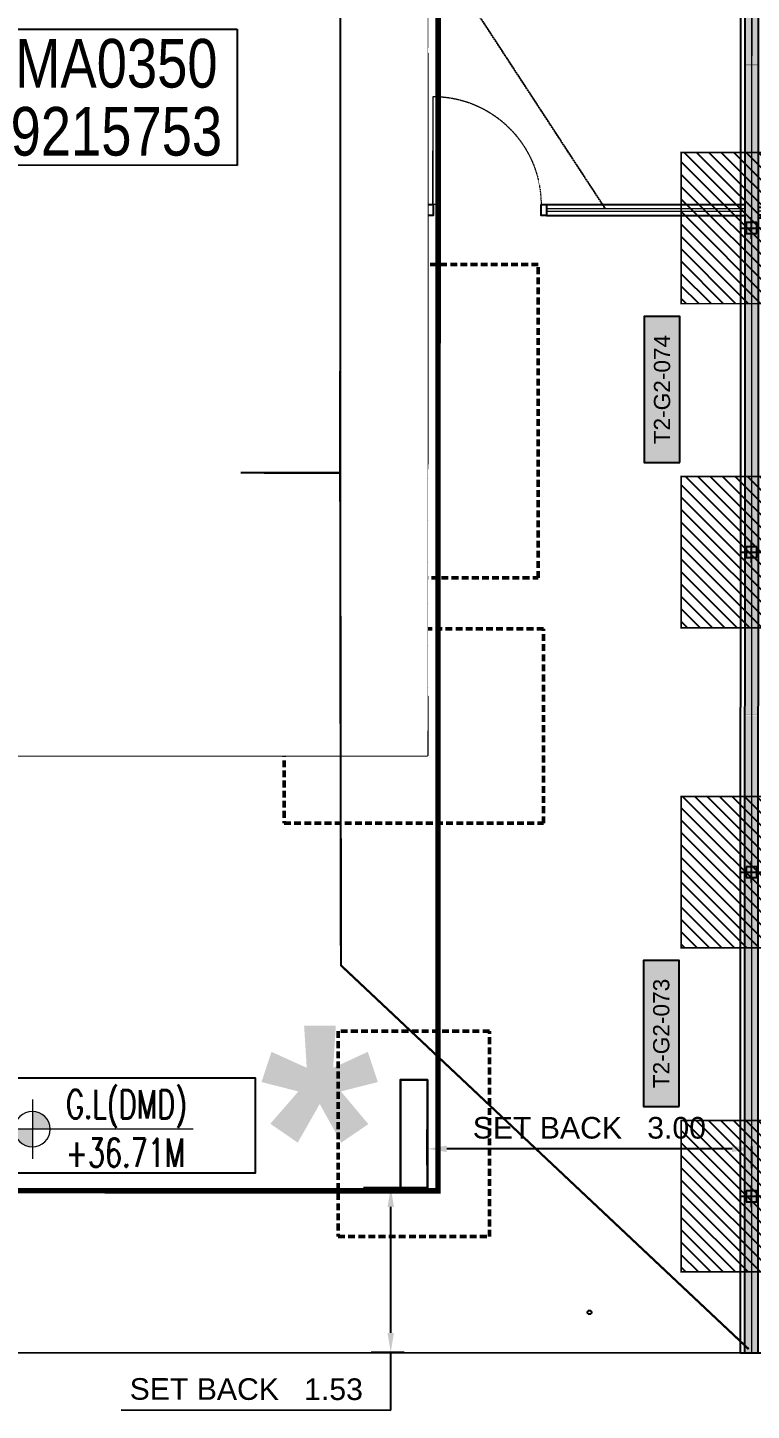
# Model space of a CAD drawing. Header units: centimetres. Extents: x -6122352 to 6876996, y -1694241 to 2592194.
# Drawn here: x 212234 to 218930, y -66719 to -53922 of the extents above; entities that cross this region are included whole.
import ezdxf
from ezdxf.enums import TextEntityAlignment as Align
from ezdxf.xclip import XClip

# ---------------------------------------------------------------- set-up
doc = ezdxf.new("R2010")
doc.units = ezdxf.units.CM
doc.header["$MEASUREMENT"] = 0
doc.header["$XCLIPFRAME"] = 2
doc.header["$PDMODE"] = 66
doc.header["$PDSIZE"] = 100
for name, pattern in [('23585-XR-AR-END-GROUND FLOOR$0$XR-END-GROUND FLOOR PLAN$0$HIDDEN2', [0.1875, 0.125, -0.0625]), ('CENTER', [2, 1.25, -0.25, 0.25, -0.25]), ('DASHED2', [0.375, 0.25, -0.125]), ('XR-AR-END-SETTING OUT PLAN$0$23261-XR-AR-SI-GF$0$HIDDEN', [0.375, 0.25, -0.125]), ('XR-AR-END-SETTING OUT PLAN$0$23585-XR-AR-END-GROUND FLOOR$0$23261-XR-AR-SI-GF$0$HIDDEN', [0.375, 0.25, -0.125]), ('XR-AR-END-SETTING OUT PLAN$0$23585-XR-AR-END-GROUND FLOOR$0$945-4P-1-101-GROUND FLOOR PLAN$0$XR-MIDDLE-GROUND FLOOR PLAN$0$HIDDEN2', [0.1875, 0.125, -0.0625]), ('XR-AR-END-SETTING OUT PLAN$0$23585-XR-AR-END-GROUND FLOOR$0$XR-END-GROUND FLOOR PLAN$0$HIDDEN2', [0.1875, 0.125, -0.0625]), ('XR-AR-END-SETTING OUT PLAN$0$23585-XR-AR-END-GROUND FLOOR$0$XR-END-GROUND FLOOR PLAN$0$xf_6a1$0$DASHED', [0.75, 0.5, -0.25])]:
    doc.linetypes.add(name, pattern=pattern)
doc.layers.get('Defpoints').update_dxf_attribs({"color": 255, "linetype": 'CENTER'})
for name, color, linetype, lineweight, true_color in [('08-Compound Wall-2', 6, 'Continuous', 25, 0xff00ff), ('08-Compound Wall-3', 5, 'Continuous', 25, 0x0000ff), ('23585-XR-AR-DAMAC PLOT LIMITS$0$1-End units', 7, 'Continuous', 5, 0xf8991e)]:
    doc.layers.add(name, color=color, linetype=linetype, lineweight=lineweight, true_color=true_color)
for name, color, linetype in [('23585-XR-AR-BOUNDARY WALLS AND SETBACKS$0$setback', 7, 'XR-AR-END-SETTING OUT PLAN$0$23261-XR-AR-SI-GF$0$HIDDEN'), ('@MI-FOOTINGS', 7, 'Continuous'), ('@MI-MEP', 7, 'Continuous'), ('@MI-REF LAYER', 7, 'Continuous'), ('@MI-TYPE-02', 6, 'Continuous'), ('B_TH_4', 7, 'Continuous'), ('PANEL-TAGS', 7, 'Continuous'), ('S-DIMENSION', 251, 'Continuous'), ('XR-AR-END-SETTING OUT PLAN$0$23585-XR-AR-END-GROUND FLOOR$0$A-Flor-Strs', 1, 'Continuous'), ('XREF1$0$S-LEVELS', 2, 'Continuous'), ('XREF1$0$TYPICAL NEW PROFILE', 3, 'Continuous')]:
    doc.layers.add(name, color=color, linetype=linetype)
for name, color, linetype, lineweight in [('23585-XR-AR-END-GROUND FLOOR$0$A-LOVR-PLAN', 251, 'Continuous', 9), ('@ Foundations', 4, 'DASHED2', 50), ('A-ANNO-TEXT', 3, 'Continuous', 25), ('XR-AR-END-SETTING OUT PLAN$0$23585-XR-AR-END-GROUND FLOOR$0$A-DOOR-FULL', 1, 'Continuous', 9), ('XR-AR-END-SETTING OUT PLAN$0$23585-XR-AR-END-GROUND FLOOR$0$A-EQUP-KITN-PLAN', 202, 'Continuous', 9), ('XR-AR-END-SETTING OUT PLAN$0$23585-XR-AR-END-GROUND FLOOR$0$A-FLOR-OVHD', 9, 'XR-AR-END-SETTING OUT PLAN$0$23585-XR-AR-END-GROUND FLOOR$0$23261-XR-AR-SI-GF$0$HIDDEN', 15), ('XR-AR-END-SETTING OUT PLAN$0$23585-XR-AR-END-GROUND FLOOR$0$A-GLAZ-SILL', 8, 'Continuous', 5), ('XR-AR-END-SETTING OUT PLAN$0$23585-XR-AR-END-GROUND FLOOR$0$A-GLAZ-WNDO', 232, 'Continuous', 9), ('XR-AR-END-SETTING OUT PLAN$0$23585-XR-AR-END-GROUND FLOOR$0$A-LOVR-PLAN', 111, 'Continuous', 9), ('XR-AR-END-SETTING OUT PLAN$0$23585-XR-AR-END-GROUND FLOOR$0$A-WALL', 7, 'Continuous', 30), ('XR-AR-END-SETTING OUT PLAN$0$23585-XR-AR-END-GROUND FLOOR$0$S-COLS', 51, 'Continuous', 40), ('XR-AR-END-SETTING OUT PLAN$0$23585-XR-AR-END-GROUND FLOOR$0$S-COLS-PATT', 8, 'Continuous', 5), ('XREF1$0$36-TAGLVL', 23, 'Continuous', 9)]:
    doc.layers.add(name, color=color, linetype=linetype, lineweight=lineweight)
doc.styles.add('Arial', font='arialbd.ttf')
doc.styles.add('PANELTAG_STYLE', font='arial.ttf')
doc.styles.get("Standard").update_dxf_attribs({"font": 'arial.ttf'})
doc.styles.add('Xref group 33-41$0$Overall SOP Plan$0$LAC-609-NG10-1-XREF-GRID-125SC$0$GRID-DIM-NO', font='arial.ttf', dxfattribs={"width": 0.8})
doc.styles.add('XREF1$0$DLT_TEXT', font='romans.shx', dxfattribs={"width": 0.7})
doc.dimstyles.new('LEADER', dxfattribs={"dimtxt": 0.18, "dimasz": 0.25, "dimexe": 0.18, "dimexo": 0.0625, "dimgap": 0.09, "dimtad": 0, "dimtih": 1, "dimtoh": 1, "dimdec": 4, "dimzin": 0, "dimdsep": 46, "dimtxsty": 'Standard', "dimblk": 'DOT', "dimcen": 0.09, "dimadec": 0, "dimazin": 0, "dimtfac": 1, "dimtdec": 4, "dimtofl": 0, "dimtmove": 0, "dimatfit": 3, "dimldrblk": 'DOT', "dimfxl": 1, "dimtolj": 1, "dimtzin": 0, "dimarcsym": 0})
doc.dimstyles.get("Standard").update_dxf_attribs({"dimtxt": 5, "dimasz": 0.5, "dimexe": 0.18, "dimexo": 0.0625, "dimgap": 0.09, "dimtad": 0, "dimtih": 1, "dimtoh": 1, "dimdec": 0, "dimzin": 0, "dimdsep": 46, "dimtxsty": 'Standard', "dimcen": 0.09, "dimadec": 0, "dimazin": 0, "dimtfac": 1, "dimtdec": 0, "dimtofl": 0, "dimtmove": 0, "dimatfit": 3, "dimfxl": 1, "dimtolj": 1, "dimtzin": 0, "dimarcsym": 0})

# ---------------------------------------------------------------- blocks, each defined once
blk = doc.blocks.new('23585-XR-AR-BOUNDARY WALLS AND SETBACKS')
at = {"layer": '08-Compound Wall-2'}
for points in [[(496588.3159441666, 2769013.514769345), (496570.6946733108, 2769029.661011864), (496564.5808306537, 2769022.988344166), (496560.5274299398, 2769018.564543386), (496556.4738282793, 2769014.140741575), (496552.4204299391, 2769009.716943386), (496548.3670299394, 2769005.293143387), (496542.2528973924, 2768998.620554951), (496559.874324013, 2768982.474534681)], [(496588.3159441668, 2769013.514769345), (496588.3834999992, 2769013.5885), (496588.451056921, 2769013.662229657)]]:
    blk.add_lwpolyline(points, dxfattribs=at)
at = {"layer": '23585-XR-AR-BOUNDARY WALLS AND SETBACKS$0$setback', "ltscale": 40, "const_width": 0.05}
blk.add_lwpolyline([(496585.3184436723, 2769012.463673213), (496570.9412552056, 2769025.637386598), (496566.7190196444, 2769021.029225017), (496562.6655982177, 2769016.605401631), (496558.611948408, 2769012.181547272), (496554.5585982167, 2769007.757801631), (496550.5051982169, 2769003.334001631), (496546.3502469584, 2768998.799543226), (496560.7275510902, 2768985.626021641), (496564.8823551398, 2768990.160453821), (496568.9357508895, 2768994.584249184), (496572.9891508893, 2768999.008049183), (496577.0425508898, 2769003.431849183), (496581.0961986162, 2769007.855501268)], close=True, dxfattribs=at)
blk = doc.blocks.new('A$C9d9485f6')
at = {"layer": 'A-ANNO-TEXT', "rotation": 312.4881850805905}
blk.add_blockref('23585-XR-AR-BOUNDARY WALLS AND SETBACKS', (-2377088.534775567, -1504219.252137818), dxfattribs=at)
blk = doc.blocks.new('23585-XR-AR-DAMAC PLOT LIMITS')
at = {"layer": '23585-XR-AR-DAMAC PLOT LIMITS$0$1-End units', "color": 251, "true_color": 0x636466}
blk.add_lwpolyline([(496564.5071, 2769023.0559), (496570.6885000002, 2769029.802300001), (496588.3835000005, 2769013.588500001), (496582.2021000003, 2769006.8421)], close=True, dxfattribs=at)
blk = doc.blocks.new('A$Cf093b529')
at = {"layer": 'A-ANNO-TEXT'}
blk.add_blockref('23585-XR-AR-DAMAC PLOT LIMITS', (-495391.9901121984, -2768603.441896566), dxfattribs=at)
blk = doc.blocks.new('XR-AR-END-SETTING OUT PLAN$0$23585-XR-AR-END-GROUND FLOOR$0$XR-END-GROUND FLOOR PLAN$0$A$C69996ABC')
at = {"layer": 'XR-AR-END-SETTING OUT PLAN$0$23585-XR-AR-END-GROUND FLOOR$0$A-GLAZ-SILL'}
blk.add_line((0.2499999770720933, 0.9999993968456202), (0.249999977072207, 0.0999993968456252), dxfattribs=at)
at = {"layer": 'XR-AR-END-SETTING OUT PLAN$0$23585-XR-AR-END-GROUND FLOOR$0$A-GLAZ-WNDO'}
for p, q in [((-2.292778056300904e-08, 0.9999993968456202), (-2.292778056300904e-08, 0.9499993968456231)), ((0.2499999770720933, 0.9999993968456202), (-2.292778056300904e-08, 0.9999993968456202)), ((-2.292778056300904e-08, 0.9499993968456231), (0.1499999770722127, 0.9499993968456231)), ((-2.292778056300904e-08, 0.9499993968456231), (-2.292778056300904e-08, 0.1499993968456224)), ((0.1499999770722127, 0.9499993968456231), (0.1499999770722127, 0.9999993968456202)), ((0.1499999770722109, 0.999999396845622), (0.1499999770722127, 0.09999939684562342)), ((0.1499999770722127, 0.1499993968456224), (-2.292778056300904e-08, 0.1499993968456224)), ((-2.292787470992153e-08, 0.09999939684561099), (-2.292787470992153e-08, 0.1499993968456099)), ((0.1499999770722127, 0.0999993968456252), (0.1499999770722127, 0.1499993968456224)), ((0.249999977072207, 0.0999993968456252), (-2.292778056300904e-08, 0.0999993968456252))]:
    blk.add_line(p, q, dxfattribs=at)
blk.add_lwpolyline([(-2.292779299750691e-08, 0.9499993968456231), (-2.292779299750691e-08, 0.1499993968456224), (0.04999997707220416, 0.1499993968456224), (0.04999997707220416, 0.9499993968456231)], close=True, dxfattribs=at)
blk.add_lwpolyline([(0.04999997707215442, 0.0999993968456181), (-2.292784451185526e-08, 0.0999993968456181)], dxfattribs=at)
blk = doc.blocks.new('*U35')
for points in [[(91, -5.684341886080801e-14), (41, -5.684341886080801e-14), (41, 1021), (91, 1021)], [(0, 0), (38, -5.684341886080801e-14), (38, -50), (50, -50), (50, -249.999999999997), (0, -249.999999999997)], [(1100, 2.842170943040401e-14), (1062, -2.842170943040401e-14), (1062, -49.99999999999997), (1050, -49.99999999999997), (1050, -249.999999999997), (1100, -249.999999999997)]]:
    blk.add_lwpolyline(points, close=True)
at = {"color": 8, "linetype": 'XR-AR-END-SETTING OUT PLAN$0$23585-XR-AR-END-GROUND FLOOR$0$XR-END-GROUND FLOOR PLAN$0$HIDDEN2'}
blk.add_arc((41, -5.684341886080801e-14), 1021, 1.594950045944486e-15, 90, dxfattribs=at)
at = {"layer": 'XR-AR-END-SETTING OUT PLAN$0$23585-XR-AR-END-GROUND FLOOR$0$A-GLAZ-SILL', "linetype": 'XR-AR-END-SETTING OUT PLAN$0$23585-XR-AR-END-GROUND FLOOR$0$945-4P-1-101-GROUND FLOOR PLAN$0$XR-MIDDLE-GROUND FLOOR PLAN$0$HIDDEN2', "ltscale": 3}
blk.add_lwpolyline([(0, 0), (1100, 0), (1100, -249.999999999997), (0, -249.999999999997)], close=True, dxfattribs=at)
blk = doc.blocks.new('*U37')
for points in [[(91, -5.684341886080801e-14), (41, -5.684341886080801e-14), (41, 1021), (91, 1021)], [(0, 0), (38, -5.684341886080801e-14), (38, -50), (50, -50), (50, -109.9999999801787), (0, -109.9999999801787)], [(1100, 2.842170943040401e-14), (1062, -2.842170943040401e-14), (1062, -49.99999999999997), (1050, -49.99999999999997), (1050, -109.9999999801786), (1100, -109.9999999801786)]]:
    blk.add_lwpolyline(points, close=True)
at = {"color": 8, "linetype": 'XR-AR-END-SETTING OUT PLAN$0$23585-XR-AR-END-GROUND FLOOR$0$XR-END-GROUND FLOOR PLAN$0$HIDDEN2'}
blk.add_arc((41, -5.684341886080801e-14), 1021, 1.594950045944486e-15, 90, dxfattribs=at)
at = {"layer": 'XR-AR-END-SETTING OUT PLAN$0$23585-XR-AR-END-GROUND FLOOR$0$A-GLAZ-SILL', "linetype": 'XR-AR-END-SETTING OUT PLAN$0$23585-XR-AR-END-GROUND FLOOR$0$945-4P-1-101-GROUND FLOOR PLAN$0$XR-MIDDLE-GROUND FLOOR PLAN$0$HIDDEN2', "ltscale": 3}
blk.add_lwpolyline([(0, 0), (1100, 0), (1100, -109.9999999801786), (0, -109.9999999801786)], close=True, dxfattribs=at)
blk = doc.blocks.new('XR-AR-END-SETTING OUT PLAN$0$23585-XR-AR-END-GROUND FLOOR$0$XR-END-GROUND FLOOR PLAN$0$A$C45491A9B')
blk.add_lwpolyline([(-50, 0), (0, 0), (0, 1000), (-50, 1000)], close=True)
at = {"color": 8, "linetype": 'XR-AR-END-SETTING OUT PLAN$0$23585-XR-AR-END-GROUND FLOOR$0$XR-END-GROUND FLOOR PLAN$0$HIDDEN2'}
blk.add_arc((0, -4.547473508864641e-13), 1000, 90, 180, dxfattribs=at)
blk = doc.blocks.new('XR-AR-END-SETTING OUT PLAN$0$23585-XR-AR-END-GROUND FLOOR$0$A$C75a8815d')
at = {"layer": 'XR-AR-END-SETTING OUT PLAN$0$23585-XR-AR-END-GROUND FLOOR$0$S-COLS', "color": 252, "lineweight": 30}
for points in [[(-0.02841067314147949, 3499.999932765961), (-0.02841019630432129, 2699.999933242798), (249.9715893268585, 2699.999932765961), (249.9715902805328, 3499.999933004379)], [(3.814697265625e-06, 0.001664876937866211), (3.814697265625e-06, 550.001665353775), (250.0000038146973, 550.0016646385193), (250.0000038146973, 0.001665115356445312)], [(-0.02838230133056641, -3999.998283624649), (-0.0283818244934082, -2999.99828338623), (249.9716181755066, -2999.998282670975), (249.9716184139252, -3999.998283147812)]]:
    blk.add_lwpolyline(points, close=True, dxfattribs=at)
blk = doc.blocks.new('23585-XR-AR-END-GROUND FLOOR$0$XR-END-GROUND FLOOR PLAN$0$A$C45491A9B')
blk.add_lwpolyline([(-50, 0), (0, 0), (0, 1000), (-50, 1000)], close=True)
at = {"color": 8, "linetype": '23585-XR-AR-END-GROUND FLOOR$0$XR-END-GROUND FLOOR PLAN$0$HIDDEN2'}
blk.add_arc((0, -4.547473508864641e-13), 1000, 90, 180, dxfattribs=at)
blk = doc.blocks.new('XR-AR-END-SETTING OUT PLAN')
at = {"layer": '08-Compound Wall-3'}
for p, q in [((1900.044146533911, 10600.0005848068), (-523.2971514484661, 10600.00058478686)), ((1900.044146533911, 10500.00058480681), (-523.2971514474184, 10500.00058478684))]:
    blk.add_line(p, q, dxfattribs=at)
for points in [[(1950.044146533911, 10600.00060864944), (1900.044146533911, 10600.00060864944), (1900.044145320485, 10500.00060864944), (1950.044146842208, 10500.00060864944)], [(3000.044145816123, 10600.00056898237), (2950.044145816123, 10600.00056898237), (2950.044144602697, 10500.00056898237), (3000.04414612442, 10500.00056898237)]]:
    blk.add_lwpolyline(points, close=True, dxfattribs=at)
at = {"layer": '23585-XR-AR-END-GROUND FLOOR$0$A-LOVR-PLAN'}
blk.add_lwpolyline([(1900.044146839268, 10534.99812595142), (1900.044146839268, 10564.99812595142), (-523.3010777489098, 10564.99812655811), (-523.3010777489098, 10534.99812655811)], close=True, dxfattribs=at)
blk.add_lwpolyline([(1900.044146533911, 10600.00063503276), (1900.044146533911, 10500.00063249208)], dxfattribs=at)
at = {"layer": 'XR-AR-END-SETTING OUT PLAN$0$23585-XR-AR-END-GROUND FLOOR$0$A-EQUP-KITN-PLAN', "color": 8}
for p, q in [((3850.109238997102, 11100.00033140182), (3850.107901349664, 13149.99880361557)), ((5650.107138469815, 11100.00778436661), (3850.109238997102, 11100.00033140182))]:
    blk.add_line(p, q, dxfattribs=at)
at = {"layer": 'XR-AR-END-SETTING OUT PLAN$0$23585-XR-AR-END-GROUND FLOOR$0$A-EQUP-KITN-PLAN', "color": 8, "linetype": 'XR-AR-END-SETTING OUT PLAN$0$23585-XR-AR-END-GROUND FLOOR$0$XR-END-GROUND FLOOR PLAN$0$xf_6a1$0$DASHED'}
blk.add_line((5650.107175782323, 10900.00331449509), (3850.106041803956, 10900.00036239624), dxfattribs=at)
at = {"layer": 'XR-AR-END-SETTING OUT PLAN$0$23585-XR-AR-END-GROUND FLOOR$0$A-FLOR-OVHD', "color": 8, "ltscale": 5}
for p, q in [((5650.107102051377, 12949.99724912643), (5650.107101693749, 11300.00188589096)), ((5750.105340138078, 12949.99724960327), (5750.107102289796, 11300.00188541412)), ((3250.106041446328, 11000.02068042755), (3750.106041744351, 10499.99855422974)), ((3750.106041803956, 10999.99855422974), (3250.106041803956, 10499.99855327606)), ((4150.149359419942, 9210.30683708191), (3250.158987239003, 9610.350899219513)), ((3250.158987298608, 9210.306836605072), (4150.149360194802, 9610.350899219513))]:
    blk.add_line(p, q, dxfattribs=at)
at = {"layer": 'XR-AR-END-SETTING OUT PLAN$0$23585-XR-AR-END-GROUND FLOOR$0$A-FLOR-OVHD', "color": 8}
blk.add_line((3200.106140449643, 10249.99855422974), (3200.106631532311, 8999.99834060669), dxfattribs=at)
at = {"layer": 'XR-AR-END-SETTING OUT PLAN$0$23585-XR-AR-END-GROUND FLOOR$0$A-FLOR-OVHD', "color": 8, "ltscale": 5}
blk.add_lwpolyline([(3250.158987298608, 9210.306836605072), (4150.149359419942, 9210.30683708191), (4150.149360194802, 9610.350899219513), (3250.158987239003, 9610.350899219513)], close=True, dxfattribs=at)
at = {"layer": 'XR-AR-END-SETTING OUT PLAN$0$23585-XR-AR-END-GROUND FLOOR$0$A-Flor-Strs', "color": 8}
for p, q in [((3000.102111771703, 10249.9985537529), (3000.102079167962, 8999.993498325348)), ((3300.102112427354, 10249.99855422974), (3300.102079108357, 8999.99349784851)), ((3300.102093592286, 9549.99603509903), (3171.357380345464, 9681.451865673065)), ((3000.102095738053, 9549.996026039124), (3300.102093592286, 9549.99603509903)), ((3300.102093592286, 9549.99603509903), (3171.35738016665, 9418.540202617645))]:
    blk.add_line(p, q, dxfattribs=at)
at = {"layer": 'XR-AR-END-SETTING OUT PLAN$0$23585-XR-AR-END-GROUND FLOOR$0$A-GLAZ-SILL', "color": 8}
blk.add_line((3250.100986972451, 6049.997144699097), (3250.10133947432, 8199.998291492462), dxfattribs=at)
at = {"layer": 'XR-AR-END-SETTING OUT PLAN$0$23585-XR-AR-END-GROUND FLOOR$0$A-GLAZ-WNDO', "color": 8}
for p, q in [((3000.101339235902, 8199.998291015625), (3000.101339116693, 8149.998291015625)), ((3150.100986912847, 6099.997143745422), (3150.101339116693, 8199.998291015625)), ((3150.101339116693, 8199.998291015625), (3150.101339295506, 8149.998290538788)), ((3150.101339295506, 8149.998290538788), (3000.101339116693, 8149.998291015625)), ((3000.101213410497, 7447.998108863831), (3000.101213350892, 7497.998109340668)), ((3000.101213350892, 7497.998109340668), (3150.101213827729, 7497.998108386993)), ((3150.101213887334, 7447.998108863831), (3000.101213410497, 7447.998108863831)), ((3150.101213827729, 7497.998108386993), (3150.101213887334, 7447.998108863831)), ((3000.100987270474, 6746.998107910156), (3000.100986436009, 6796.998108863831)), ((3000.100986436009, 6796.998108863831), (3150.100987270474, 6796.998108863831)), ((3150.100987270474, 6796.998108863831), (3150.100986376405, 6746.998108863831)), ((3150.100986376405, 6746.998108863831), (3000.100987270474, 6746.998107910156)), ((3000.100986972451, 6049.997144699097), (3000.100986972451, 6099.997144699097)), ((3000.100986972451, 6099.997144699097), (3150.100986912847, 6099.997143745422)), ((3000.100986972451, 6049.997144699097), (3250.100986972451, 6049.997144699097)), ((3150.100986912847, 6099.997143745422), (3150.100987151265, 6049.997144699097))]:
    blk.add_line(p, q, dxfattribs=at)
for points in [[(3250.122793927789, 8199.997313976288), (3000.101339235902, 8199.998291015625)], [(3000.101213350892, 7497.998109340668), (3000.101339116693, 8149.998291015625)], [(3050.101339116693, 8149.998291015625), (3050.101213350892, 7497.998108863831)], [(3000.100986972451, 6099.997144699097), (3000.101213410497, 7447.998108863831)], [(3050.101213291287, 7447.998109340668), (3050.100986912847, 6796.998107910156)], [(3050.100986853242, 6746.998108386993), (3050.1009863168, 6099.997145175934)]]:
    blk.add_lwpolyline(points, dxfattribs=at)
at = {"layer": 'XR-AR-END-SETTING OUT PLAN$0$23585-XR-AR-END-GROUND FLOOR$0$A-LOVR-PLAN', "color": 8}
for points in [[(1950.100967422128, 10600.00060844421), (1900.100967302918, 10600.00060892105), (1900.100966289639, 10500.00060892105), (1950.100967779756, 10500.00060939789)], [(3000.100967124104, 10600.00057029724), (2950.10096617043, 10600.0005698204), (2950.100965276361, 10500.00057029724), (3000.100966647267, 10500.0005698204)]]:
    blk.add_lwpolyline(points, close=True, dxfattribs=at)
blk.add_lwpolyline([(1900.100967183709, 10600.00063562393), (1900.100967362523, 10500.00063371658)], dxfattribs=at)
at = {"layer": 'XR-AR-END-SETTING OUT PLAN$0$23585-XR-AR-END-GROUND FLOOR$0$A-WALL', "color": 8}
for points in [[(9250.102083459496, 6650.001490592957), (9050.100989297032, 6650.001235485077), (9050.10098965466, 8750.000639915466), (6850.11106570065, 8750.002635478973), (6850.111066058278, 8700.0026679039), (6750.111065879464, 8700.002668380737), (6750.111065879464, 8750.000871658325), (6650.111065939069, 8750.000871658325), (6650.111065283418, 8850.002022743225), (6950.111065164208, 8850.002250671387), (6950.111065879464, 8899.99970960617), (7050.111065879464, 8899.99970817566), (7050.11106570065, 8850.002797603607), (9050.099628582597, 8850.000640392303), (9050.10098899901, 10349.9981546402), (7050.11106581986, 10349.99975156784), (7050.111065998673, 9799.999710083008), (6950.11106570065, 9799.999708652496), (6950.112433806062, 10550.00580835342), (7050.108891561627, 10550.00580835342), (7050.104876235127, 10449.99988079071), (9050.099116638303, 10449.9981546402), (9049.948119357228, 19523.36598014832), (9249.950268521905, 19523.36597967148)], [(5650.105998054147, 10500.00084495544), (5750.106065586209, 10500.00084400177), (5750.107102289796, 11300.00188541412), (5650.107101693749, 11300.00188589096)], [(4790.1072358042, 8749.999267578125), (3250.101112738252, 8749.997854709625), (3250.123472645879, 8199.998291492462), (3000.123275354505, 8199.998291015625), (3000.100934281945, 8999.998242855072), (4540.107388034463, 8999.998847484589), (4540.107358470559, 9049.998554706573), (4790.107358232141, 9049.99855518341)], [(5650.11106570065, 8750.000054359436), (4790.107256367803, 8749.999291419983), (4790.107256188989, 8850.000108718872), (5650.111065641046, 8850.001082897186)], [(3250.12934859097, 5750.006791114807), (3250.100409820676, 5750.006854534149), (3250.100986972451, 6049.997144699097), (3000.129348531365, 6049.997144699097), (3000.129348650575, 5499.999974727631), (3250.129348769784, 5500.006791591644)], [(3250.129348710179, 5499.998108386993), (7760.105232134461, 5500.00174665451), (7760.105232253671, 5750.00045633316), (3250.129348531365, 5749.997789859772)]]:
    blk.add_lwpolyline(points, close=True, dxfattribs=at)
for points in [[(3850.106042101979, 10500.01968860626), (5750.107330158353, 10500.00084400177), (5750.107415214181, 10250.00188541412), (4790.107357934117, 10249.9985537529), (4790.107358291745, 10149.99855566025), (4540.107357993722, 10149.99855566025), (4540.10735835135, 10249.9985537529), (3000.102095916867, 10249.99855327606), (3000.102079048753, 11999.99910259247), (3250.104392960668, 11999.99910163879), (3250.104392841458, 11100.02067995071), (3850.106042161584, 11100.02068090439), (3850.10604198277, 10499.99947547913)], [(3750.106041803956, 10700.02068090439), (3750.106041803956, 10999.99855422974), (3450.106041863561, 11000.02068042755), (3250.106041446328, 11000.02068042755), (3250.106041803956, 10499.99855327606), (3750.106041744351, 10499.99855422974), (3750.106041803956, 10700.02068090439)]]:
    blk.add_lwpolyline(points, dxfattribs=at)
at = {"color": 8, "xscale": 1000.000000000001, "yscale": 1000.000000000001, "zscale": 1000.000000000001}
blk.add_blockref('XR-AR-END-SETTING OUT PLAN$0$23585-XR-AR-END-GROUND FLOOR$0$XR-END-GROUND FLOOR PLAN$0$A$C69996ABC', (3000.101009145379, 11899.99970579147), dxfattribs=at)
at = {"layer": '23585-XR-AR-END-GROUND FLOOR$0$A-LOVR-PLAN'}
blk.add_blockref('23585-XR-AR-END-GROUND FLOOR$0$XR-END-GROUND FLOOR PLAN$0$A$C45491A9B', (2950.044147029549, 10600.00058481902), dxfattribs=at)
at = {"layer": 'XR-AR-END-SETTING OUT PLAN$0$23585-XR-AR-END-GROUND FLOOR$0$A-DOOR-FULL', "color": 8, "xscale": -1, "rotation": 270}
blk.add_blockref('*U35', (4790.107358232141, 9049.99855518341), dxfattribs=at)
at = {"layer": 'XR-AR-END-SETTING OUT PLAN$0$23585-XR-AR-END-GROUND FLOOR$0$A-DOOR-FULL', "color": 8, "xscale": 0.9090909090912127, "yscale": 0.9090909090912127, "zscale": 0.9090909090912127, "rotation": 179.9999999999999}
blk.add_blockref('*U37', (6650.111066237092, 8750.001082897186), dxfattribs=at)
at = {"layer": 'XR-AR-END-SETTING OUT PLAN$0$23585-XR-AR-END-GROUND FLOOR$0$A-LOVR-PLAN', "color": 8}
blk.add_blockref('XR-AR-END-SETTING OUT PLAN$0$23585-XR-AR-END-GROUND FLOOR$0$XR-END-GROUND FLOOR PLAN$0$A$C45491A9B', (2950.100967720151, 10600.00058603287), dxfattribs=at)
at = {"layer": 'XR-AR-END-SETTING OUT PLAN$0$23585-XR-AR-END-GROUND FLOOR$0$S-COLS-PATT', "color": 8}
blk.add_blockref('XR-AR-END-SETTING OUT PLAN$0$23585-XR-AR-END-GROUND FLOOR$0$A$C75a8815d', (3000.129344239831, 5499.998310089111), dxfattribs=at)
blk = doc.blocks.new('END UNIT')
at = {"xscale": 0.001, "yscale": 0.001, "zscale": 0.001}
blk.add_blockref('XR-AR-END-SETTING OUT PLAN', (-9.150201729830158, 0), dxfattribs=at)
blk = doc.blocks.new('TH_4')
blk.add_blockref('END UNIT', (495802.3053798428, 2769130.514097063))
at = {"xscale": -1}
blk.add_blockref('END UNIT', (495826.3053798428, 2769130.514097063), dxfattribs=at)
at = {"insert": (495831.45537848, 2769133.514097056), "char_height": 2, "attachment_point": 2, "style": 'Arial'}
blk.add_mtext('\\pxqc;*', dxfattribs=at)
blk = doc.blocks.new('A$C780da55d')
at = {"layer": 'S-DIMENSION'}
blk.add_circle((39.30158065707656, -0.001709586009383202), 0.01815226144074724, dxfattribs=at)
at = {"layer": 'B_TH_4', "xscale": 1.000039159572381, "yscale": 1.000039159572381, "zscale": 1.000039159572381}
blk.add_blockref('TH_4', (-495814.0704651335, -2769239.302089663), dxfattribs=at)
blk = doc.blocks.new('23585-XR-AR-MALDIVE-2$0$TH_4')
blk.add_blockref('A$C780da55d', (495794.655359471, 2769130.864096801))
at = {"layer": '@ Foundations', "linetype": 'DASHED2', "ltscale": 0.25}
for points in [[(495831.1802292943, 2769137.659569025), (495833.4802292943, 2769137.659569025), (495833.4802292943, 2769140.559569024), (495831.1802292943, 2769140.559569024)], [(495833.5302292943, 2769135.389569025), (495833.5302292943, 2769137.189569024), (495831.1302292944, 2769137.189569024), (495831.1302292944, 2769135.389569025)], [(495831.6304292943, 2769131.564569024), (495833.0304292943, 2769131.564569024), (495833.0304292943, 2769133.464569025), (495831.6304292943, 2769133.464569025)]]:
    blk.add_lwpolyline(points, close=True, dxfattribs=at)
blk = doc.blocks.new('A$C4ad59038')
at = {"color": 1, "true_color": 0xeb0000, "const_width": 0.01}
blk.add_lwpolyline([(33.17642797250301, 0.03671054542064667), (27.17643891414627, 0.0302905784919858), (21.17643782356754, 0.02358802454546094), (15.17643673485145, 0.01688547106459737), (9.176435644738376, 0.01018291618674994), (0.02652762923389673, 2.328306436538696e-10), (0, 23.99999232846312), (9.149760706815869, 24.01003996655345), (15.14976179599762, 24.01674252003431), (21.14976288657635, 24.02344507421367), (27.1498992536217, 24.03000031830743), (33.14990034373477, 24.03670287341811), (42.29995566885918, 24.04702106770128), (42.32648329855874, 0.04702874016948044)], close=True, dxfattribs=at)
blk = doc.blocks.new('A$C4721b5b5')
at = {"color": 1, "true_color": 0xeb0000, "const_width": 0.01}
blk.add_lwpolyline([(33.14992066984996, -2.328306436538696e-10), (27.15006329584867, 0.0001013341825455427), (21.14992334786803, 0.0002150123473256826), (15.14991851570085, 0.0001812328118830919), (9.149913681205362, 0.0001474525779485703), (0, 0.0001343116164207458), (0.0001474521122872829, 24.00014129909687), (9.150061134248972, 24.00015443982556), (15.14991850918159, 24.00005310680717), (21.14992334181443, 24.00008688610978), (27.15021074842662, 24.00010832236148), (33.14993300801143, 24.00015444704331), (42.29813890578225, 23.99995908513665), (42.29729119408876, 0.0001242465805262327)], close=True, dxfattribs=at)
blk = doc.blocks.new('XREF1$0$LVL  ATTR')
at = {"color": 7}
blk.add_wipeout([(-0.33727806633866564, 0.38352486299273547), (1.8973092599409713, 0.38352486299273547), (1.8973092599409713, -0.45047952129880775), (-0.33727806633866564, -0.4504795212988073)], dxfattribs=at)
at = {"layer": 'XREF1$0$36-TAGLVL', "extrusion": (-4.888139810645865e-07, 1.406522031717416e-17, 0.9999999999998805)}
h = blk.add_hatch(color=252, dxfattribs=at)
h.paths.add_polyline_path([(-0.06536514837319736, 0.1562500046566129, 0.4142135623730951), (-0.2216151483731973, 4.656612873077392e-09), (-0.06536514837319736, 4.656612873077392e-09)])
h.paths.add_polyline_path([(0.09088485162680264, 4.656612873077392e-09), (-0.06536514837319736, 4.656612873077392e-09), (-0.06536514837319736, -0.1562499953433871, 0.4142135623730951)])
at = {"layer": 'XREF1$0$36-TAGLVL', "extrusion": (-4.888139810645865e-07, 1.406522031717408e-17, 0.9999999999998805)}
for p, q in [((-0.06536515014719235, -0.2604166821887048), (-0.06536515014719235, 0.2604166511446238)), ((1.351057254982072, -1.396983861923218e-08, 5.262988010916589e-07), (-0.3253053234689158, -1.396983861923218e-08, -1.018362459642307e-07))]:
    blk.add_line(p, q, dxfattribs=at)
blk.add_circle((-0.06536514830387681, -4.494034574497252e-25, 3.195139836529895e-08), 0.15625, dxfattribs=at)
at = {"layer": 'XREF1$0$S-LEVELS', "color": 1}
blk.add_lwpolyline([(-0.3372780663386656, 0.3835248629927364), (1.897309259940972, 0.3835248629927364), (1.897309259940972, -0.4504795212988069), (-0.3372780663386656, -0.4504795212988069)], close=True, dxfattribs=at)
at = {"layer": 'XREF1$0$TYPICAL NEW PROFILE', "color": 3, "style": 'XREF1$0$DLT_TEXT', "width": 0.7}
for tag, p in [('+0.00M', (0.2413431143818681, 0.067100426539497, -0.0001437184612911057)), ('S.S.L', (0.2413431143818681, -0.3452672204089993, -0.0001437184612911057))]:
    blk.add_attdef(tag, p, '', height=0.2500000000000001, dxfattribs=at)
blk = doc.blocks.new('_Dot')
at = {"color": 0, "linetype": 'ByBlock', "lineweight": -2}
blk.add_line((-0.5, 0), (-1, 0), dxfattribs=at)
at = {"color": 0, "linetype": 'ByBlock', "const_width": 0.5}
blk.add_lwpolyline([(-0.25, 0, 1), (0.25, 0, 1)], format="xyb", close=True, dxfattribs=at)
blk = doc.blocks.new('*D759')
at = {"color": 0, "lineweight": -2, "transparency": 16777216}
for p, q in [((494356.4058461311, 2767860.657965989), (494356.8366992938, 2767860.658445069)), ((494356.6581966977, 2767859.311677132), (494356.6568995529, 2767860.478245032)), ((494356.7833453881, 2767859.131816178), (494356.4783969567, 2767859.131477096)), ((494356.6589930427, 2767858.595496207), (494356.6583968455, 2767859.131677243)), ((494354.1657051846, 2767858.595496206), (494356.6589930427, 2767858.595496207))]:
    blk.add_line(p, q, dxfattribs=at)
at = {"color": 0, "transparency": 16777216}
for points in [[(494356.6868995343, 2767860.47827839), (494356.6268995713, 2767860.478211674), (494356.6566994051, 2767860.658244921)], [(494356.6881966792, 2767859.31171049), (494356.6281967162, 2767859.311643774), (494356.6583968455, 2767859.131677243)]]:
    blk.add_solid(points, dxfattribs=at)
at = {"layer": 'Defpoints', "color": 0, "transparency": 16777216}
for p in [(494356.3433461697, 2767860.657896493), (494356.6566994051, 2767860.658244921), (494356.8458453494, 2767859.131885673)]:
    blk.add_point(p, dxfattribs=at)
at = {"color": 0, "transparency": 16777216, "insert": (494355.3223491132, 2767858.78897506), "char_height": 0.2, "attachment_point": 5}
blk.add_mtext('\\A1;SET BACK   1.53', dxfattribs=at)
blk = doc.blocks.new('*D761')
at = {"color": 0, "lineweight": -2, "transparency": 16777216}
for p, q in [((494356.9941476774, 2767860.865585527), (494356.9937800178, 2767861.196234703)), ((494359.8138428936, 2767861.019370311), (494357.1739800543, 2767861.016434961)), ((494359.9938160855, 2767861.043579851), (494359.9940429301, 2767860.83957057))]:
    blk.add_line(p, q, dxfattribs=at)
at = {"color": 0, "transparency": 16777216}
for points in [[(494357.1739466963, 2767861.046434943), (494357.1740134123, 2767860.98643498), (494356.9939801655, 2767861.016234814)], [(494359.8138095357, 2767861.049370292), (494359.8138762516, 2767860.98937033), (494359.9938427823, 2767861.019570459)]]:
    blk.add_solid(points, dxfattribs=at)
at = {"layer": 'Defpoints', "color": 0, "transparency": 16777216}
for p in [(494356.9939801655, 2767861.016234814), (494359.9937465898, 2767861.106079812), (494356.9942171731, 2767860.803085566)]:
    blk.add_point(p, dxfattribs=at)
at = {"color": 0, "transparency": 16777216, "insert": (494358.4936963387, 2767861.211381371), "char_height": 0.2, "attachment_point": 5, "rotation": 0.06370901875712334}
blk.add_mtext('\\A1;SET BACK   3.00', dxfattribs=at)
blk = doc.blocks.new('A$C01f2c052')
at = {"color": 1, "true_color": 0xeb0000, "const_width": 0.01}
blk.add_lwpolyline([(33.14992066984996, 0.6392779955640435), (27.15006329631433, 0.6393793299794197), (21.14992334786803, 0.6394930081441998), (15.14991851570085, 0.639459228143096), (9.149913681205362, 0.6394254481419921), (0, 0.6394123071804643), (0.0001474521122872829, 24.63941929489374), (9.150061134248972, 24.63943243538961), (15.14991850918159, 24.63933110237122), (21.14992334181443, 24.639364881441), (27.15021074842662, 24.6393863176927), (33.14993300801143, 24.63943244284019), (42.29813890578225, 24.6392370807007), (42.29729119408876, 0.6394022423774004)], close=True, dxfattribs=at)
blk = doc.blocks.new('T2-FOOTING PLAN')
at = {"layer": '@MI-FOOTINGS', "transparency": 33554679}
h = blk.add_hatch(dxfattribs=at)
h.set_pattern_fill('ANSI31', color=8, scale=650)
h.set_pattern_definition([(45, (0, 0), (-57.45242597140699, 57.45242597140699), [])])
h.paths.add_polyline_path([(-700, 650), (700, 650), (700, -650), (-700, -650)])
at = {"layer": '@MI-FOOTINGS', "color": 160, "true_color": 0x3340f0, "const_width": 15}
blk.add_lwpolyline([(-700, 650), (700, 650), (700, -650), (-700, -650)], close=True, dxfattribs=at)
at = {"layer": '@MI-FOOTINGS', "color": 30}
blk.add_point((0, 0), dxfattribs=at)
blk = doc.blocks.new('T2-PARTITION WALL')
at = {"layer": '@MI-TYPE-02'}
h = blk.add_hatch(color=256, dxfattribs=at)
h.dxf.hatch_style = 1
h.paths.add_polyline_path([(-71.02508106571622, -42098.55009387963), (-68.87369340774603, -48000.4032188518), (51.12629905209178, -48000.44575863145), (48.97491139412159, -42098.59263365931)])
h.paths.add_polyline_path([(-68.89454710215796, -36088.55047151487), (-71.02153608424123, -42088.55009450795), (48.97845637565479, -42088.5926342876), (51.10544535767986, -36088.59301129446)])
h.paths.add_polyline_path([(-66.7640131386579, -30078.55084915002), (-68.89100212074118, -36078.55047214316), (51.10899033915484, -36078.59301192281), (53.23597932123812, -30078.59338892964)])
h.paths.add_polyline_path([(-64.63347917504143, -24068.55122678523), (-66.7604681570665, -30068.55084977832), (53.23952430277131, -30068.59338955799), (55.36651328485459, -24068.59376656482)])
h.paths.add_polyline_path([(-64.59134481713409, -23929.04480615037), (-63.51631047029514, -17929.04490245861), (56.48368760355515, -17929.06640314552), (55.40865325671621, -23929.06630683731)])
h.paths.add_polyline_path([(-63.51451874629129, -17919.04490261909), (-62.43948439945234, -11919.04499892736), (57.56051367439795, -11919.0664996143), (56.48547932755901, -17919.06640330606)])
h.paths.add_polyline_path([(-62.43769267533207, -11909.04499908781), (-61.36265832849313, -5909.045095396083), (58.63733974535717, -5909.066596083023), (57.56230539846001, -11909.06649977478)])
h.paths.add_polyline_path([(-61.36086660448927, -5899.04509555659), (-60.01430928823538, 0.01075290745939128), (59.98568878561491, -0.01074777948088013), (58.63913146936102, -5899.066596243531)])
at = {"layer": '@MI-TYPE-02', "const_width": 2.5}
for points in [[(-66.7640131386579, -30078.55084915002), (-68.89100212074118, -36078.55047214316), (51.10899033915484, -36078.59301192281), (53.23597932123812, -30078.59338892964)], [(-68.89454710215796, -36088.55047151487), (-71.02153608424123, -42088.55009450795), (48.97845637565479, -42088.5926342876), (51.10544535767986, -36088.59301129446)], [(-71.02508106571622, -42098.55009387963), (-68.87369340774603, -48000.4032188518), (51.12629905209178, -48000.44575863145), (48.97491139412159, -42098.59263365931)]]:
    blk.add_lwpolyline(points, close=True, dxfattribs=at)
at = {"layer": '@MI-FOOTINGS', "rotation": 89.98973417812736}
for p in [(-8.085275193676353, -37588.58237109403), (-8.624308159633074, -40588.58236944265), (-8.076620837266091, -43549.50874444834), (-8.615653803222813, -46549.50874279693)]:
    blk.add_blockref('T2-FOOTING PLAN', p, dxfattribs=at)
blk = doc.blocks.new('PANELTAG')
at = {"layer": 'PANEL-TAGS', "color": 1}
blk.add_lwpolyline([(-13.5, -3.3), (13.5, -3.3), (13.5, 3.3), (-13.5, 3.3)], close=True, dxfattribs=at)
at = {"layer": 'PANEL-TAGS', "color": 40, "true_color": 0xffd700}
blk.add_solid([(-13.5, -3.3), (13.5, -3.3), (-13.5, 3.3), (13.5, 3.3)], dxfattribs=at)
at = {"layer": 'PANEL-TAGS', "color": 5, "style": 'PANELTAG_STYLE'}
blk.add_attdef('TAGNO', text='', height=3, dxfattribs=at).set_placement((0, 0), align=Align.CENTER)
blk = doc.blocks.new('A$C253a53b4')
at = {"color": 1, "true_color": 0xeb0000, "const_width": 0.01}
blk.add_lwpolyline([(-2.578967043431476, -17.71013962291181), (-8.57895610225387, -17.71655958984047), (-14.5789571928326, -17.723262143787), (-20.57895828154869, -17.72996469726786), (-26.57895937166177, -17.73666725214571), (-35.72886738716625, -17.74685016833246), (-35.75539501640014, 6.253142159897834), (-26.60563430911861, 6.263189798220992), (-20.60563322040252, 6.269892351701856), (-14.60563212982379, 6.276594905648381), (-8.605495762778446, 6.283150149974972), (-2.605494672665372, 6.289852704852819), (6.544560652924702, 6.300170899368823), (6.571088282158598, -17.69982142839581)], close=True, dxfattribs=at)
dim = blk.add_linear_dim(base=(3.569139371626079, -15.81513482006267), p1=(6.568905795924366, -15.72528982115909), p2=(3.56937637925148, -16.0282840677537), angle=0.06370902950006704, text='SET BACK   <>', dimstyle='Standard', override={"dimtxt": 0.2, "dimtad": 1, "dimtih": 0, "dimdec": 2})
dim.commit()
dim.dimension.update_dxf_attribs({"geometry": '*D761', "text_midpoint": (5.068855544785038, -15.61998826311901), "insert": (-494353.4248407939, -2767876.831369634)})
dim = blk.add_linear_dim(base=(3.231858611223288, -16.17312471289188), p1=(3.421004555595573, -17.69948396040127), p2=(2.918505375855602, -16.17347314022481), angle=90.06370901950605, text='SET BACK   <>', dimstyle='Standard', override={"dimtxt": 0.2, "dimtad": 1, "dimtih": 0, "dimdec": 2, "dimtmove": 1})
dim.commit()
dim.dimension.update_dxf_attribs({"geometry": '*D759', "text_midpoint": (2.972897700790782, -18.23587342724204), "dimtype": 128, "insert": (-494353.4248407939, -2767876.831369634)})

msp = doc.modelspace()

# ---------------------------------------------------------------- hatches: boundary and pattern name
at = {"layer": '@MI-REF LAYER'}
h = msp.add_hatch(dxfattribs=at)
h.set_pattern_fill('ANSI31', color=256, scale=1999.999998458916, angle=186.7183412143764)
h.set_pattern_definition([(231.7183412143764, (-2377109729.195271, -1504175463.930205), (196.2436825049419, -154.8819453021617), [])])
h.paths.add_polyline_path([(185884.6715834287, -46681.40560717499), (185884.8593995727, -46380.77600491101), (179634.6139010842, -46379.67055957575), (179632.1382690322, -60653.50144848632), (215933.6997599442, -60659.92188748159), (215936.2689791673, -46386.09101481708), (209686.0234803202, -46384.98557276461), (209686.1049557264, -46685.61522341198)])

# ---------------------------------------------------------------- block references
at = {"layer": '@MI-REF LAYER', "xscale": 1000, "yscale": 1000, "zscale": 1000}
msp.add_blockref('A$C9d9485f6', (-23958.95045533385, 48155.57226163784), dxfattribs=at)
at = {"layer": '@MI-REF LAYER', "xscale": 1000, "yscale": 1000, "zscale": 1000, "rotation": 312.4882903633292}
msp.add_blockref('A$Cf093b529', (-891608.7329339073, 539022.7201118186), dxfattribs=at)

# ---------------------------------------------------------------- next in the draw order: block references
at = {"layer": '@MI-REF LAYER'}
ref = msp.add_blockref('23585-XR-AR-MALDIVE-2$0$TH_4', (-496106275.9210143, -2769108935.991403), dxfattribs=dict(at, xscale=1000, yscale=1000, zscale=1000, rotation=359.9898664398141))
XClip(ref).set_block_clipping_path([(495793.21421567374, 2769130.487053152), (495835.39423026494, 2769130.4882593695), (495835.3953074047, 2769154.4277864527), (495826.2929217287, 2769154.427015274), (495820.292919582, 2769154.4203127185), (495814.2927807572, 2769154.413757472), (495808.29278212436, 2769154.40705492), (495802.2927810352, 2769154.4003523667), (495793.21529314085, 2769154.427090823)])
ref = msp.add_blockref('23585-XR-AR-MALDIVE-2$0$TH_4', (-496065279.1720243, -2769108736.024544), dxfattribs=dict(at, xscale=999.9999999999999, yscale=999.9999999999999, zscale=999.9999999999999, rotation=359.9898394798748))
XClip(ref).set_block_clipping_path([(495793.21558611444, 2769130.513854292), (495835.25285888393, 2769130.5138520016), (495835.2536825731, 2769154.4537907955), (495826.30549856066, 2769154.4138743416), (495820.3057792054, 2769154.4138282165), (495814.3054913876, 2769154.4138067807), (495808.3054867608, 2769154.413773002), (495802.30562713346, 2769154.4138743337), (495793.21558691445, 2769154.4538613143)])

# ---------------------------------------------------------------- next in the draw order: linework, layer by layer
at = {"layer": '@MI-REF LAYER', "const_width": 5}
msp.add_lwpolyline([(179632.1382690355, -60653.50144848984), (179634.6139012323, -46379.67055967696), (185884.8593998764, -46380.77600465932), (185884.6715835397, -46681.40560708704), (209686.1049558916, -46685.61522326384), (209686.0234805245, -46384.98557259381), (215936.2689792054, -46386.0910148587), (215933.6997602222, -60659.92188721854)], close=True, dxfattribs=at)

# ---------------------------------------------------------------- next in the draw order: block references
msp.add_blockref('T2-PARTITION WALL', (218939.5937451228, -18188.19637374493))
at = {"layer": '@MI-MEP', "color": 10, "xscale": 1000, "yscale": 1000, "zscale": 1000}
for name, p, rotation in [('A$C4ad59038', (176605.9812736511, -66181.96704957777), 359.9295836861422), ('A$C4721b5b5', (218931.0552343792, -66187.09152374051), 359.9898395876862)]:
    msp.add_blockref(name, p, dxfattribs=dict(at, rotation=rotation))
at = {"layer": '@MI-REF LAYER', "color": 10, "xscale": 1000, "yscale": 1000, "zscale": 1000, "rotation": 359.9898394800435}
msp.add_blockref('A$C01f2c052', (218930.9418682572, -66826.36950916116), dxfattribs=at)
at = {"layer": 'PANEL-TAGS'}
ref = msp.add_blockref('PANELTAG', (218103.7666737284, -57271.84864801774), dxfattribs=dict(at, xscale=50.00000000000001, yscale=50.00000000000001, zscale=50.00000000000001, rotation=90.00000000000001))
ref.add_attrib('TAGNO', 'T2-G2-074', dxfattribs={"color": 5, "height": 150, "rotation": 90, "style": 'PANELTAG_STYLE'}).set_placement((218103.7666737284, -57271.84864801774), align=Align.MIDDLE_CENTER)
ref = msp.add_blockref('PANELTAG', (218096.412203222, -63231.18550227582), dxfattribs=dict(at, xscale=50.00000000000001, yscale=50.00000000000001, zscale=50.00000000000001, rotation=90.00000000000001))
ref.add_attrib('TAGNO', 'T2-G2-073', dxfattribs={"color": 5, "height": 150, "rotation": 90, "style": 'PANELTAG_STYLE'}).set_placement((218096.412203222, -63231.18550227582), align=Align.MIDDLE_CENTER)

# ---------------------------------------------------------------- next in the draw order: block references
at = {"layer": '@MI-REF LAYER', "color": 7}
ref = msp.add_blockref('XREF1$0$LVL  ATTR', (212346.4024786112, -64117.10405625902, -1.028711233885912e-09), dxfattribs=dict(at, xscale=-1051.480567989675, yscale=1051.480567989676, zscale=1051.480567989675, rotation=179.9900720309284))
ref.add_attrib('S.S.L', 'G.L(DMD)', (212589.466168945, -64016.97454091396, -0.1511171703383115), dxfattribs={"layer": 'XREF1$0$TYPICAL NEW PROFILE', "color": 3, "height": 262.8701419974187, "rotation": 359.9900753219566, "style": 'XREF1$0$DLT_TEXT', "width": 0.7})
ref.add_attrib('+0.00M', '+36.71M ', (212587.1628064889, -64466.30913991608, -0.1511171703383115), dxfattribs={"layer": 'XREF1$0$TYPICAL NEW PROFILE', "color": 3, "height": 262.8701419974187, "rotation": 359.9900753219566, "style": 'XREF1$0$DLT_TEXT', "width": 0.7})

# ---------------------------------------------------------------- next in the draw order: wipeouts: each hides what was drawn before it
at = {"color": 10}
msp.add_wipeout([(185884.67158342872, -46681.40560717498), (185884.85939957266, -46380.77600491098), (179634.6139010842, -46379.670559575745), (179632.13826903224, -60653.50144848629), (215933.69975994414, -60659.92188748157), (215936.26897916727, -46386.09101481706), (209686.02348032017, -46384.9855727646), (209686.1049557264, -46685.61522341199)], dxfattribs=at).dxf.layer = '@MI-REF LAYER'

# ---------------------------------------------------------------- next in the draw order: texts
at = {"layer": '@MI-REF LAYER', "color": 7, "insert": (212026.565010136, -54026.53020740388), "char_height": 450, "width": 2056.8768805703, "attachment_point": 1, "rotation": 359.9880329740282, "line_spacing_factor": 0.8394388776454546, "style": 'Xref group 33-41$0$Overall SOP Plan$0$LAC-609-NG10-1-XREF-GRID-125SC$0$GRID-DIM-NO', "bg_fill": 19, "box_fill_scale": 1.2, "bg_fill_color": 256, "bg_fill_transparency": 0}
msp.add_mtext('\\pxqc;MA0350 9215753', dxfattribs=at)

# ---------------------------------------------------------------- next in the draw order: leaders
at = {"layer": '@MI-REF LAYER', "linetype": 'DASHED2'}
msp.add_leader([(217577.8195227884, -55595.01609908954), (214561.8921361453, -50982.72905494229)], dimstyle='LEADER', dxfattribs=at)

# ---------------------------------------------------------------- next in the draw order: linework, layer by layer
at = {"layer": '@MI-REF LAYER', "color": 1, "const_width": 19.99999999999999}
msp.add_lwpolyline([(218905.5799185002, -66152.36105114252), (215132.8422133513, -62600.73512732972), (215126.0038591423, -58042.59380342954), (214205.0203201685, -58041.30798453295), (215126.0038591423, -58042.59380342954), (215130.9127302648, -46414.41676763659), (218912.2280479623, -42310.75276444718)], dxfattribs=at)

# ---------------------------------------------------------------- next in the draw order: block references
at = {"layer": '@MI-REF LAYER', "color": 10, "xscale": 999.9999999999998, "yscale": 999.9999999999998, "zscale": 999.9999999999998, "rotation": 359.9261574199823}
msp.add_blockref('A$C253a53b4', (212382.7838886782, -48478.68169256479), dxfattribs=at)

# ---------------------------------------------------------------- next in the draw order: wipeouts: each hides what was drawn before it
msp.add_wipeout([(207233.53334555717, -56040.58725375097), (214203.0168898888, -56033.63250879894), (214206.70906450617, -59733.63066582984), (207237.22551928295, -59740.58541334235)]).dxf.layer = '@MI-REF LAYER'

doc.saveas('drawing.dxf')
